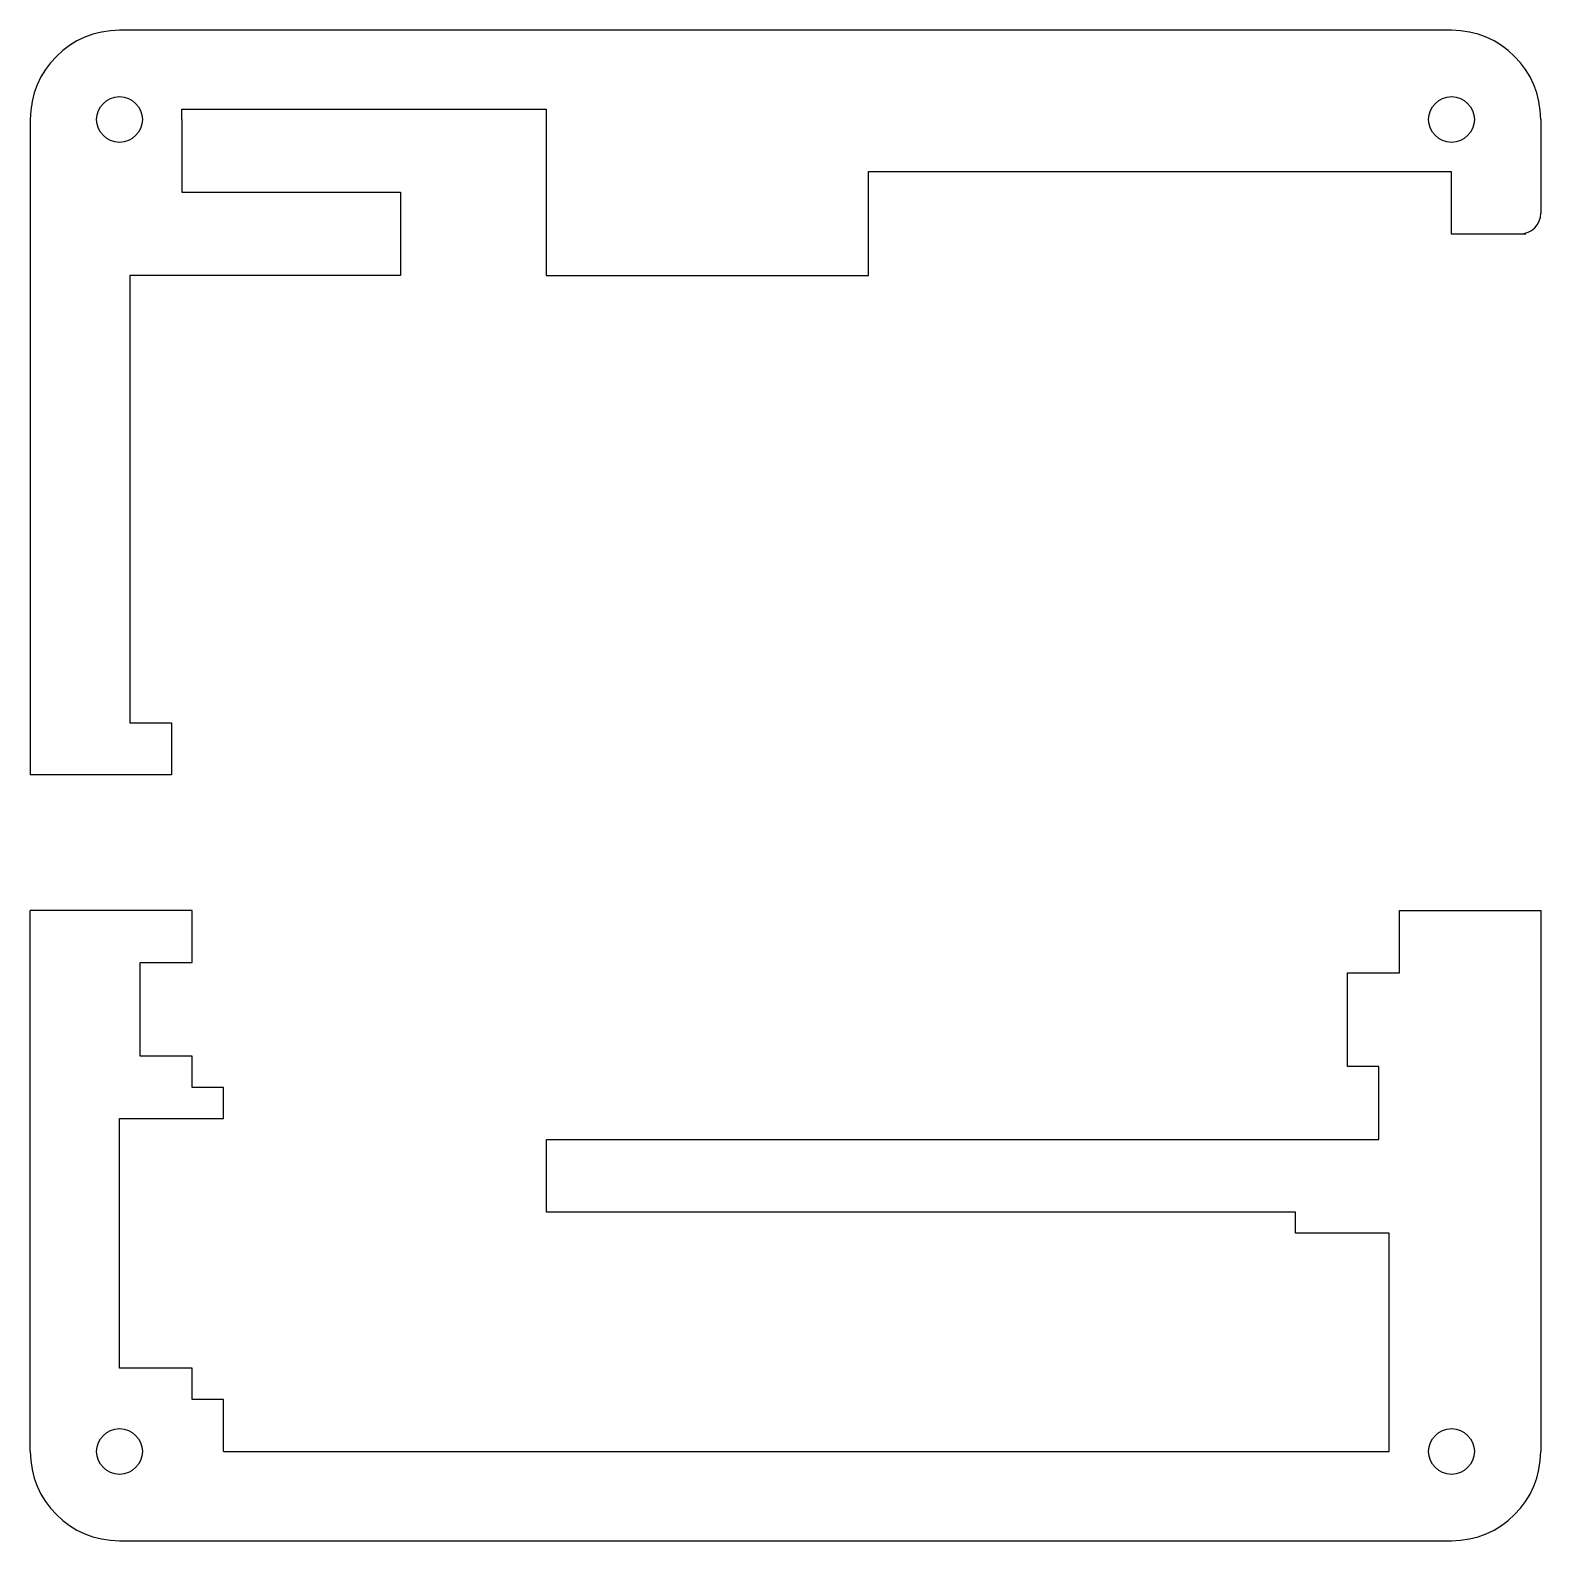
# Model space of a CAD drawing. Header units: inches. Extents: x -0.5 to 91.8, y -2.9 to 89.3.
import ezdxf

# ---------------------------------------------------------------- set-up
doc = ezdxf.new("R2010")
doc.units = ezdxf.units.IN
doc.header["$MEASUREMENT"] = 0

msp = doc.modelspace()

# ---------------------------------------------------------------- linework, layer by layer
for p, q in [((86.3, 89.25), (5, 89.25)), ((8.81, 83.8), (8.81, 84.435)), ((8.81, 84.435), (31.035, 84.435)), ((31.035, 84.435), (31.035, 74.275)), ((-0.45, 83.8), (-0.45, 43.795)), ((8.81, 83.8), (8.81, 79.355)), ((91.75, 83.8), (91.75, 78.085)), ((50.72, 74.275), (50.72, 80.625)), ((50.72, 80.625), (86.28, 80.625)), ((86.28, 80.625), (86.28, 76.815)), ((8.81, 79.355), (22.145, 79.355)), ((22.145, 79.355), (22.145, 74.275)), ((86.28, 76.815), (90.84, 76.815)), ((22.145, 74.275), (5.635, 74.275)), ((5.635, 74.275), (5.635, 60.94)), ((31.035, 74.275), (50.72, 74.275)), ((5.635, 60.94), (5.635, 46.97)), ((5.635, 46.97), (8.175, 46.97)), ((8.175, 46.97), (8.175, 43.795)), ((8.175, 43.795), (-0.45, 43.795)), ((-0.45, 2.5), (-0.45, 35.52)), ((9.445, 35.52), (-0.45, 35.52)), ((9.445, 32.345), (9.445, 35.52)), ((83.125, 31.71), (83.125, 35.52)), ((83.125, 35.52), (91.75, 35.52)), ((91.75, 35.52), (91.75, 2.5)), ((6.27, 26.63), (6.27, 32.345)), ((6.27, 32.345), (9.445, 32.345)), ((79.95, 25.995), (79.95, 31.71)), ((79.95, 31.71), (83.125, 31.71)), ((9.445, 26.63), (6.27, 26.63)), ((9.445, 24.725), (9.445, 26.63)), ((81.855, 25.995), (79.95, 25.995)), ((81.855, 21.55), (81.855, 25.995)), ((11.35, 24.725), (9.445, 24.725)), ((11.35, 22.82), (11.35, 24.725)), ((5, 7.58), (5, 22.82)), ((5, 22.82), (11.35, 22.82)), ((31.055, 17.105), (31.055, 21.55)), ((31.055, 21.55), (81.855, 21.55)), ((76.775, 17.105), (31.055, 17.105)), ((76.775, 15.835), (76.775, 17.105)), ((82.49, 15.835), (76.775, 15.835)), ((82.49, 2.5), (82.49, 15.835)), ((9.445, 7.58), (5, 7.58)), ((9.445, 5.675), (9.445, 7.58)), ((11.35, 5.675), (9.445, 5.675)), ((11.35, 2.5), (11.35, 5.675)), ((11.35, 2.5), (82.49, 2.5)), ((5, -2.95), (86.3, -2.95))]:
    msp.add_line(p, q)
for centre in [(5, 83.8), (86.3, 83.8), (5, 2.5), (86.3, 2.5)]:
    msp.add_circle(centre, 1.395)
for centre, radius, start, end in [((5, 83.8), 5.45, 90, 180), ((86.3, 83.8), 5.45, 0, 90), ((90.48, 78.085), 1.27, 270, 0), ((5, 2.5), 5.45, 180, 270), ((86.3, 2.5), 5.45, 270, 0)]:
    msp.add_arc(centre, radius, start, end)

doc.saveas('drawing.dxf')
